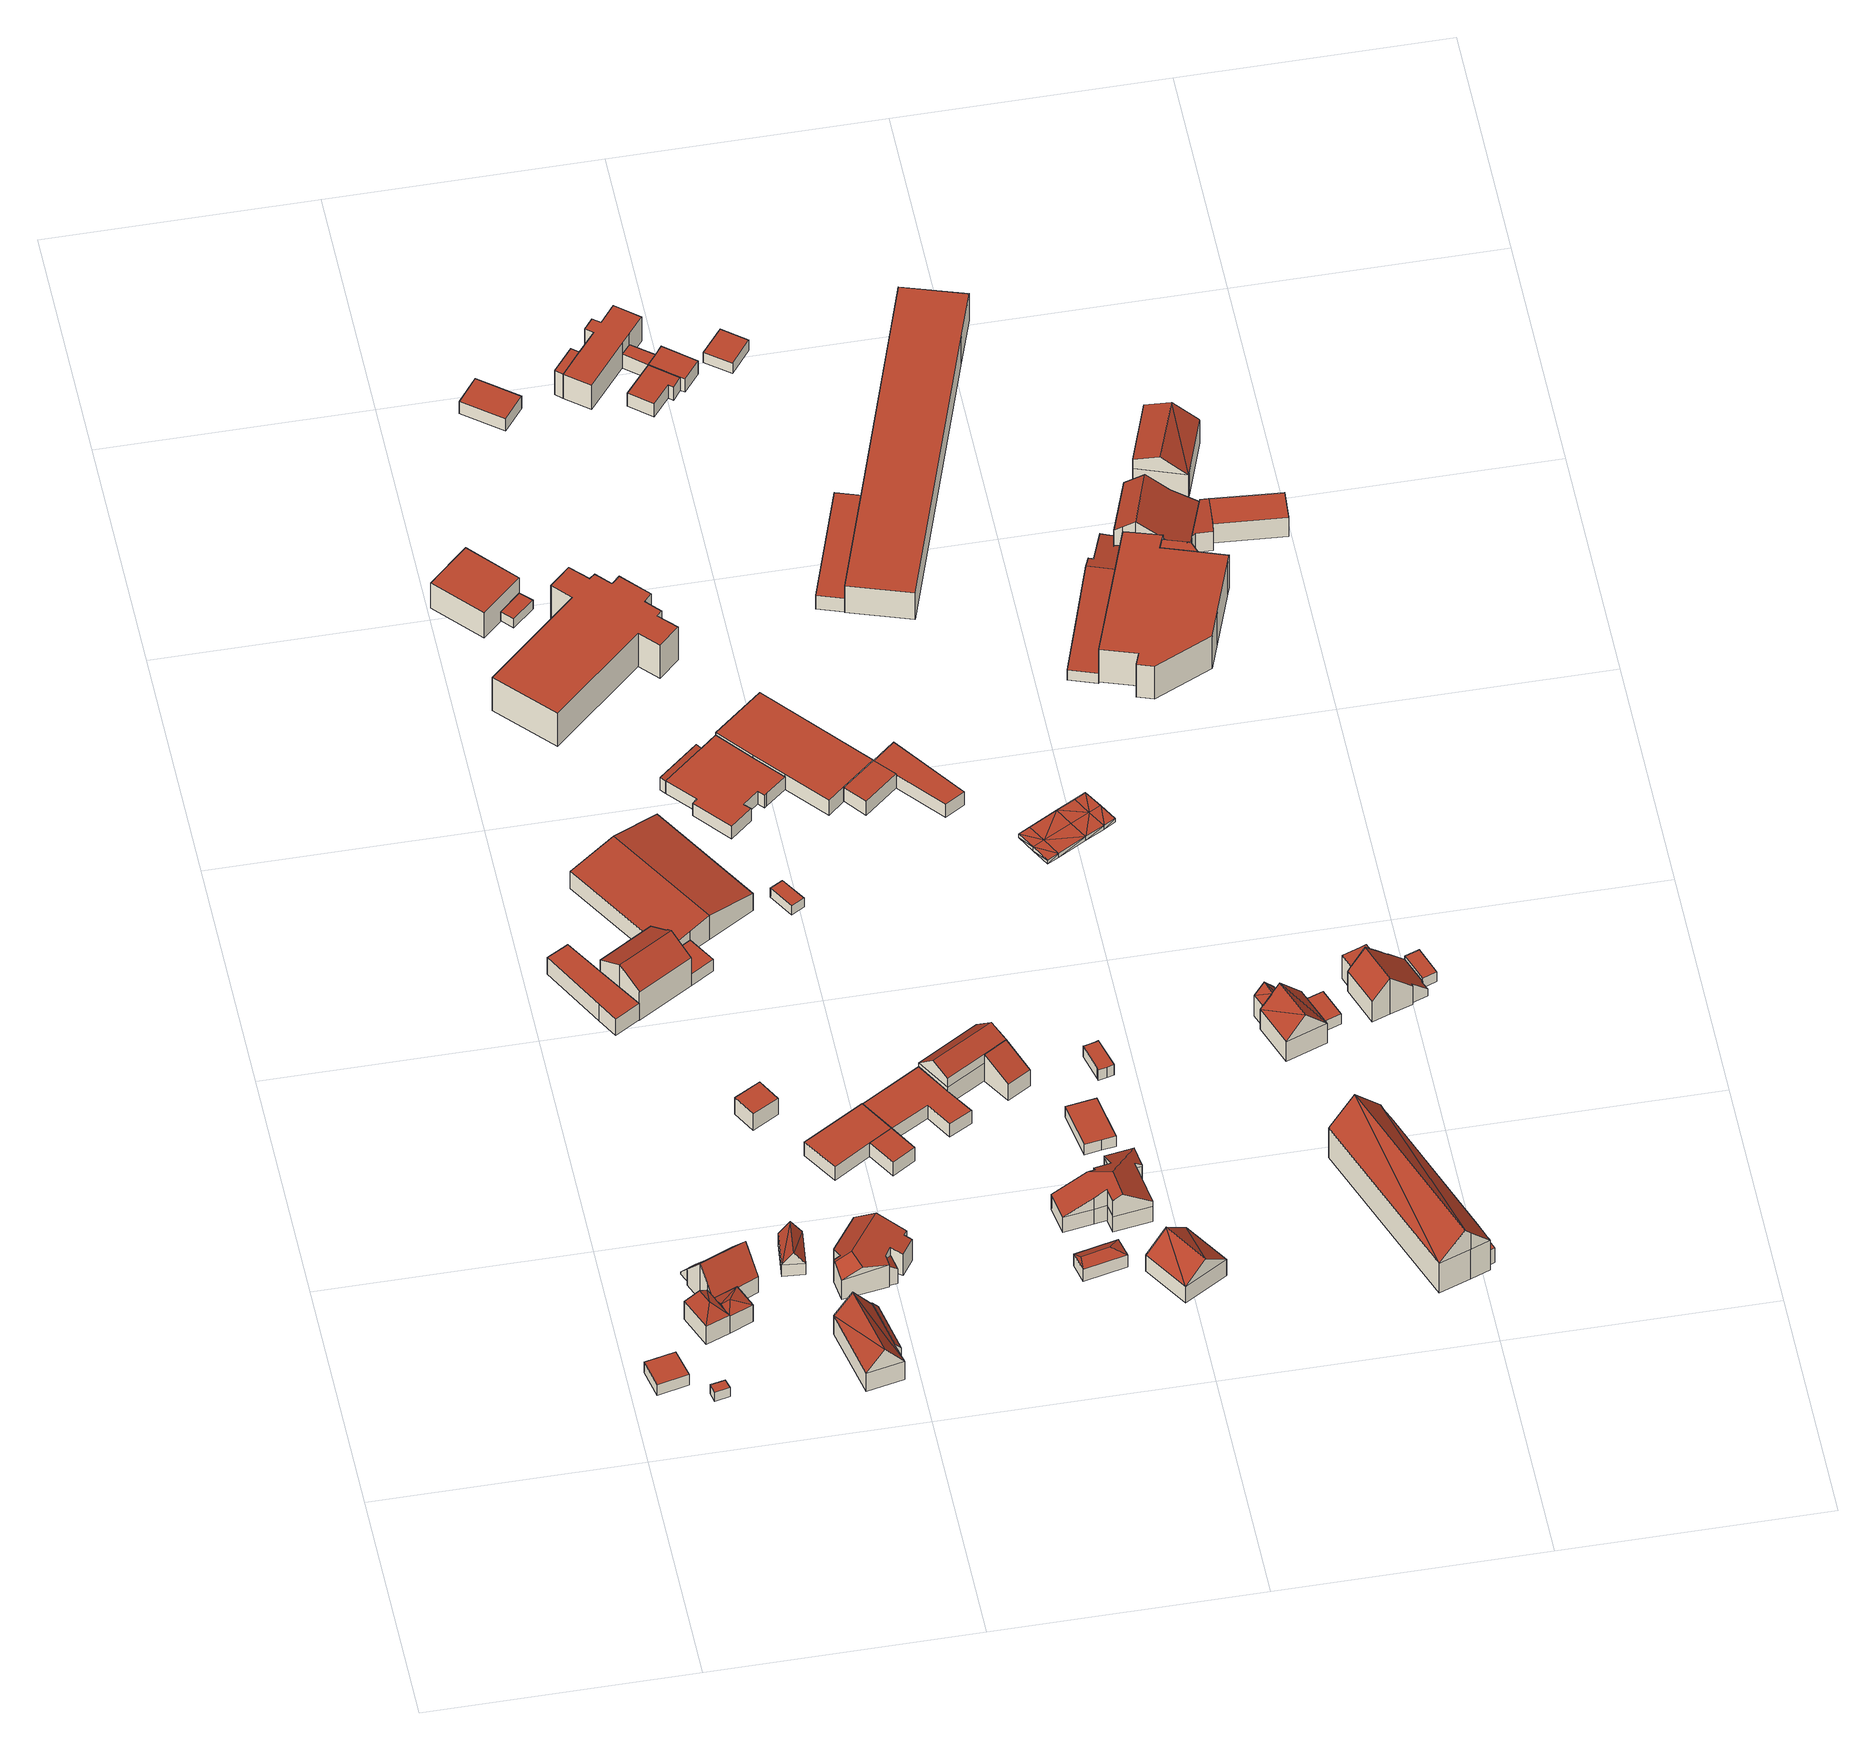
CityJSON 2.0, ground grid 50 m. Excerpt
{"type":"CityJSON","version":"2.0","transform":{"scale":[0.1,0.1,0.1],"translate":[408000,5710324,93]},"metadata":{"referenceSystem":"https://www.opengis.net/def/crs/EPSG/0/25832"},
"CityObjects":{
"building1":{"type":"Building","attributes":{"Gemeindeschluessel":"05978036","Geometrietyp2DReferenz":"3000","function":"31001_2460","roofType":"1000","measuredHeight":2.65},"geometry":[{"type":"MultiSurface","lod":"2","boundaries":[[[0,1,2,3]],[[1,4,5,2]],[[4,6,7,5]],[[6,0,3,7]],[[6,4,1,0]],[[3,2,5,7]]],"semantics":{"surfaces":[{"type":"WallSurface"},{"type":"RoofSurface"},{"type":"GroundSurface"}],"values":[0,0,0,0,1,2]}}]},
"building2":{"type":"Building","attributes":{"Gemeindeschluessel":"05978036","Geometrietyp2DReferenz":"3000","function":"31001_9998","roofType":"1000","measuredHeight":2.23},"geometry":[{"type":"MultiSurface","lod":"2","boundaries":[[[8,9,10,11]],[[9,12,13,10]],[[12,14,15,13]],[[14,8,11,15]],[[14,12,9,8]],[[11,10,13,15]]],"semantics":{"surfaces":[{"type":"WallSurface"},{"type":"RoofSurface"},{"type":"GroundSurface"}],"values":[0,0,0,0,1,2]}}]},
"building3":{"type":"Building","attributes":{"Gemeindeschluessel":"05978036","Geometrietyp2DReferenz":"3000","function":"31001_1000"},"children":["building3-1","building3-2","building3-3"]},
"building3-1":{"type":"BuildingPart","attributes":{"roofType":"5000","measuredHeight":5.4},"parents":["building3"],"geometry":[{"type":"MultiSurface","lod":"2","boundaries":[[[16,17,18,19,20]],[[17,21,22,18]],[[21,23,24,22]],[[17,16,25]],[[23,21,26]],[[23,25,16,27,28,29]],[[25,23,26]],[[21,17,25,26]],[[24,30,19,18,22]],[[31,29,28,32]],[[20,27,16]],[[20,19,30,31,32]],[[20,32,28,27]],[[30,24,23,29,31]]],"semantics":{"surfaces":[{"type":"WallSurface"},{"type":"RoofSurface"},{"type":"GroundSurface"},{"type":"ClosureSurface"}],"values":[0,0,0,1,0,1,1,1,2,0,0,3,3,3]}}]},
"building3-2":{"type":"BuildingPart","attributes":{"roofType":"5000","measuredHeight":5.16},"parents":["building3"],"geometry":[{"type":"MultiSurface","lod":"2","boundaries":[[[33,34,35,36,37]],[[34,20,19,35]],[[34,33,38]],[[33,39,38]],[[39,33,32,28]],[[38,20,34]],[[20,38,39,27]],[[30,36,35,19]],[[37,31,32,33]],[[37,36,30,31]],[[30,19,20,32,31]],[[27,39,28]],[[20,27,28,32]]],"semantics":{"surfaces":[{"type":"WallSurface"},{"type":"RoofSurface"},{"type":"GroundSurface"},{"type":"ClosureSurface"}],"values":[0,0,1,1,1,1,1,2,0,3,3,0,3]}}]},
"building3-3":{"type":"BuildingPart","attributes":{"roofType":"3100","measuredHeight":9.21},"parents":["building3"],"geometry":[{"type":"MultiSurface","lod":"2","boundaries":[[[40,41,42,24,23]],[[41,43,44,42]],[[43,45,46,44]],[[45,47,48,46]],[[47,49,50,48]],[[49,51,52,50]],[[51,53,54,52]],[[53,55,56,54]],[[55,57,58,56]],[[57,37,36,58]],[[55,53,51,49,47,45,43,41]],[[41,40,29,31,37,57,55]],[[30,24,42,44,46,48,50,52,54,56,58,36]],[[23,29,40]],[[30,31,29,23,24]],[[30,36,37,31]]],"semantics":{"surfaces":[{"type":"WallSurface"},{"type":"RoofSurface"},{"type":"GroundSurface"},{"type":"ClosureSurface"}],"values":[0,0,0,0,0,0,0,0,0,0,1,1,2,0,3,3]}}]},
"building4":{"type":"Building","attributes":{"Gemeindeschluessel":"05978036","Geometrietyp2DReferenz":"3000","function":"31001_2460","roofType":"3100","measuredHeight":5.78},"geometry":[{"type":"MultiSurface","lod":"2","boundaries":[[[59,60,61,62]],[[60,63,64,61]],[[63,65,66,64]],[[65,59,62,66]],[[63,60,67]],[[59,65,68]],[[67,59,68]],[[59,67,60]],[[63,68,65]],[[68,63,67]],[[62,61,64,66]]],"semantics":{"surfaces":[{"type":"WallSurface"},{"type":"RoofSurface"},{"type":"GroundSurface"}],"values":[0,0,0,0,0,0,1,1,1,1,2]}}]},
"building5":{"type":"Building","attributes":{"Gemeindeschluessel":"05978036","Geometrietyp2DReferenz":"3000","function":"31001_2000","roofType":"1000","measuredHeight":4.14},"geometry":[{"type":"MultiSurface","lod":"2","boundaries":[[[69,70,71,72]],[[70,73,74,71]],[[73,75,76,74]],[[75,77,78,76]],[[77,79,80,78]],[[79,81,82,80]],[[81,69,72,82]],[[81,79,77,75,73,70,69]],[[72,71,74,76,78,80,82]]],"semantics":{"surfaces":[{"type":"WallSurface"},{"type":"RoofSurface"},{"type":"GroundSurface"}],"values":[0,0,0,0,0,0,0,1,2]}}]},
"building6":{"type":"Building","attributes":{"Gemeindeschluessel":"05978036","Geometrietyp2DReferenz":"3000","function":"31001_1000"},"children":["building6-1","building6-2"]},
"building6-1":{"type":"BuildingPart","attributes":{"roofType":"3100","measuredHeight":9.28},"parents":["building6"],"geometry":[{"type":"MultiSurface","lod":"2","boundaries":[[[83,84,85,86]],[[84,87,88,85]],[[89,83,86,90]],[[87,84,91]],[[83,89,92]],[[84,92,91]],[[92,84,83]],[[91,89,93,87]],[[89,91,92]],[[86,85,88,94,90]],[[90,94,93,89]],[[94,88,87,93]]],"semantics":{"surfaces":[{"type":"WallSurface"},{"type":"RoofSurface"},{"type":"GroundSurface"},{"type":"ClosureSurface"}],"values":[0,0,0,0,0,1,1,1,1,2,0,3]}}]},
"building6-2":{"type":"BuildingPart","attributes":{"roofType":"2100","measuredHeight":5.04},"parents":["building6"],"geometry":[{"type":"MultiSurface","lod":"2","boundaries":[[[95,96,93,94,97]],[[98,99,100,88,87]],[[99,95,97,100]],[[99,98,96,95]],[[97,94,88,100]],[[87,93,96,98]],[[88,94,93,87]]],"semantics":{"surfaces":[{"type":"WallSurface"},{"type":"RoofSurface"},{"type":"GroundSurface"},{"type":"ClosureSurface"}],"values":[0,0,0,1,2,0,3]}}]},
"building7":{"type":"Building","attributes":{"Gemeindeschluessel":"05978036","Geometrietyp2DReferenz":"3000","function":"31001_2000","roofType":"3100","measuredHeight":10.13},"geometry":[{"type":"MultiSurface","lod":"2","boundaries":[[[101,102,103,104]],[[102,105,106,103]],[[105,107,108,106]],[[107,109,110,108]],[[109,111,112,110]],[[111,113,114,112]],[[113,115,116,114]],[[115,117,118,116]],[[117,101,104,118]],[[113,111,109,107,105,102]],[[102,101,117,115,113]],[[104,103,106,108,110,112,114,116,118]]],"semantics":{"surfaces":[{"type":"WallSurface"},{"type":"RoofSurface"},{"type":"GroundSurface"}],"values":[0,0,0,0,0,0,0,0,0,1,1,2]}}]},
"building8":{"type":"Building","attributes":{"Gemeindeschluessel":"05978036","Geometrietyp2DReferenz":"3000","function":"31001_2500","roofType":"1000","measuredHeight":4.22},"geometry":[{"type":"MultiSurface","lod":"2","boundaries":[[[119,120,121,122]],[[120,123,124,121]],[[123,125,126,124]],[[125,119,122,126]],[[125,123,120,119]],[[122,121,124,126]]],"semantics":{"surfaces":[{"type":"WallSurface"},{"type":"RoofSurface"},{"type":"GroundSurface"}],"values":[0,0,0,0,1,2]}}]},
"building9":{"type":"Building","attributes":{"Gemeindeschluessel":"05978036","Geometrietyp2DReferenz":"3000","function":"31001_1000","roofType":"5000","measuredHeight":7.65},"geometry":[{"type":"MultiSurface","lod":"2","boundaries":[[[127,128,129,130]],[[128,131,132,129]],[[131,133,134,132]],[[133,135,136,134]],[[135,137,138,136]],[[137,139,140,138]],[[139,141,142,140]],[[141,143,144,142]],[[143,145,146,144]],[[145,147,148,146]],[[147,149,150,148]],[[149,127,130,150]],[[143,151,152,153]],[[151,141,139,137,135,133,131,128,154,152]],[[152,154,127,149,147,145,153]],[[128,127,154]],[[143,141,151]],[[145,143,153]],[[130,129,132,134,136,138,140,142,144,146,148,150]]],"semantics":{"surfaces":[{"type":"WallSurface"},{"type":"RoofSurface"},{"type":"GroundSurface"}],"values":[0,0,0,0,0,0,0,0,0,0,0,0,1,1,1,0,0,0,2]}}]},
"building10":{"type":"Building","attributes":{"Gemeindeschluessel":"05978036","Geometrietyp2DReferenz":"3000","function":"51009_1610","roofType":"2100","measuredHeight":4.93},"geometry":[{"type":"MultiSurface","lod":"2","boundaries":[[[155,156,157,158]],[[156,159,160,157]],[[159,161,162,160]],[[161,155,158,162]],[[161,159,156,155]],[[158,157,160,162]]],"semantics":{"surfaces":[{"type":"WallSurface"},{"type":"RoofSurface"},{"type":"GroundSurface"}],"values":[0,0,0,0,1,2]}}]},
"building11":{"type":"Building","attributes":{"Gemeindeschluessel":"05978036","Geometrietyp2DReferenz":"3000","function":"31001_2000","roofType":"1000","measuredHeight":3},"geometry":[{"type":"MultiSurface","lod":"2","boundaries":[[[163,164,165,112]],[[164,166,167,165]],[[166,168,116,167]],[[168,163,112,116]],[[168,166,164,163]],[[112,165,167,116]]],"semantics":{"surfaces":[{"type":"WallSurface"},{"type":"RoofSurface"},{"type":"GroundSurface"}],"values":[0,0,0,0,1,2]}}]},
"building12":{"type":"Building","attributes":{"Gemeindeschluessel":"05978036","Geometrietyp2DReferenz":"3000","function":"31001_2000","roofType":"3100","measuredHeight":6.19},"geometry":[{"type":"MultiSurface","lod":"2","boundaries":[[[169,170,171,172]],[[170,173,174,171]],[[173,175,176,174]],[[175,177,178,176]],[[177,179,180,178]],[[179,181,182,180]],[[181,183,184,182]],[[183,185,186,184]],[[185,169,172,186]],[[181,179,177,175]],[[175,173,170,169,185,183,181]],[[172,171,174,176,178,180,182,184,186]]],"semantics":{"surfaces":[{"type":"WallSurface"},{"type":"RoofSurface"},{"type":"GroundSurface"}],"values":[0,0,0,0,0,0,0,0,0,1,1,2]}}]},
"building13":{"type":"Building","attributes":{"Gemeindeschluessel":"05978036","Geometrietyp2DReferenz":"3000","function":"31001_1000"},"children":["building13-1","building13-2"]},
"building13-1":{"type":"BuildingPart","attributes":{"roofType":"1000","measuredHeight":3.51},"parents":["building13"],"geometry":[{"type":"MultiSurface","lod":"2","boundaries":[[[187,188,189,190]],[[188,191,192,189]],[[193,187,190,194]],[[193,191,188,187]],[[190,189,192,194]],[[194,192,191,193]]],"semantics":{"surfaces":[{"type":"WallSurface"},{"type":"RoofSurface"},{"type":"GroundSurface"},{"type":"ClosureSurface"}],"values":[0,0,0,1,2,3]}}]},
"building13-2":{"type":"BuildingPart","attributes":{"roofType":"1000","measuredHeight":3.52},"parents":["building13"],"geometry":[{"type":"MultiSurface","lod":"2","boundaries":[[[191,195,196,192]],[[195,197,198,196]],[[197,199,200,198]],[[199,193,194,200]],[[199,197,195,191,193]],[[194,192,196,198,200]],[[191,192,194,193]]],"semantics":{"surfaces":[{"type":"WallSurface"},{"type":"RoofSurface"},{"type":"GroundSurface"},{"type":"ClosureSurface"}],"values":[0,0,0,0,1,2,3]}}]},
"building14":{"type":"Building","attributes":{"Gemeindeschluessel":"05978036","Geometrietyp2DReferenz":"3000","function":"31001_1000","roofType":"1000","measuredHeight":6.44},"geometry":[{"type":"MultiSurface","lod":"2","boundaries":[[[201,202,203,204]],[[202,205,206,203]],[[205,207,208,206]],[[207,201,204,208]],[[207,205,202,201]],[[204,203,206,208]]],"semantics":{"surfaces":[{"type":"WallSurface"},{"type":"RoofSurface"},{"type":"GroundSurface"}],"values":[0,0,0,0,1,2]}}]},
"building15":{"type":"Building","attributes":{"Gemeindeschluessel":"05978036","Geometrietyp2DReferenz":"3000","function":"31001_2460","roofType":"1000","measuredHeight":2.29},"geometry":[{"type":"MultiSurface","lod":"2","boundaries":[[[209,210,211,212]],[[210,213,214,211]],[[213,215,216,214]],[[215,209,212,216]],[[215,213,210,209]],[[212,211,214,216]]],"semantics":{"surfaces":[{"type":"WallSurface"},{"type":"RoofSurface"},{"type":"GroundSurface"}],"values":[0,0,0,0,1,2]}}]},
"building16":{"type":"Building","attributes":{"Gemeindeschluessel":"05978036","Geometrietyp2DReferenz":"3000","function":"31001_2000","roofType":"1000","measuredHeight":8.48},"geometry":[{"type":"MultiSurface","lod":"2","boundaries":[[[217,218,219,220]],[[218,221,222,219]],[[221,223,224,222]],[[223,225,226,224]],[[225,227,228,226]],[[227,229,230,228]],[[229,231,232,230]],[[231,233,234,232]],[[233,235,236,234]],[[235,237,238,236]],[[237,239,240,238]],[[239,241,242,240]],[[241,243,244,242]],[[243,245,246,244]],[[245,247,248,246]],[[247,249,250,248]],[[249,251,252,250]],[[251,253,254,252]],[[253,217,220,254]],[[253,251,249,247,245,243,241,239,237,235,233,231,229,227,225,223,221,218,217]],[[220,219,222,224,226,228,230,232,234,236,238,240,242,244,246,248,250,252,254]]],"semantics":{"surfaces":[{"type":"WallSurface"},{"type":"RoofSurface"},{"type":"GroundSurface"}],"values":[0,0,0,0,0,0,0,0,0,0,0,0,0,0,0,0,0,0,0,1,2]}}]},
"building17":{"type":"Building","attributes":{"Gemeindeschluessel":"05978036","Geometrietyp2DReferenz":"3000","function":"31001_1000","roofType":"1000","measuredHeight":3.34},"geometry":[{"type":"MultiSurface","lod":"2","boundaries":[[[255,256,257,258]],[[256,259,260,257]],[[259,261,262,260]],[[261,263,264,262]],[[263,265,266,264]],[[265,267,268,266]],[[267,255,258,268]],[[267,265,263,261,259,256,255]],[[258,257,260,262,264,266,268]]],"semantics":{"surfaces":[{"type":"WallSurface"},{"type":"RoofSurface"},{"type":"GroundSurface"}],"values":[0,0,0,0,0,0,0,1,2]}}]},
"building18":{"type":"Building","attributes":{"Gemeindeschluessel":"05978036","Geometrietyp2DReferenz":"3000","function":"31001_2460","roofType":"1000","measuredHeight":2.31},"geometry":[{"type":"MultiSurface","lod":"2","boundaries":[[[269,270,271,272]],[[270,273,274,271]],[[273,275,276,274]],[[275,269,272,276]],[[275,273,270,269]],[[272,271,274,276]]],"semantics":{"surfaces":[{"type":"WallSurface"},{"type":"RoofSurface"},{"type":"GroundSurface"}],"values":[0,0,0,0,1,2]}}]},
"building19":{"type":"Building","attributes":{"Gemeindeschluessel":"05978036","Geometrietyp2DReferenz":"3000","function":"31001_1100"},"children":["building19-1","building19-2"]},
"building19-1":{"type":"BuildingPart","attributes":{"roofType":"1000","measuredHeight":3.2},"parents":["building19"],"geometry":[{"type":"MultiSurface","lod":"2","boundaries":[[[277,278,279,280]],[[278,281,282,279]],[[281,283,284,282]],[[283,285,286,284]],[[285,287,288,286]],[[287,289,290,288]],[[289,291,292,290]],[[291,293,294,292]],[[293,295,296,294]],[[295,297,298,299,296]],[[300,301,302,303,304]],[[301,277,280,302]],[[301,300,297,295,293,291,289,287,285,283,281,278,277]],[[280,279,282,284,286,288,290,292,294,296,299,303,302]],[[304,298,297,300]],[[304,303,299,298]]],"semantics":{"surfaces":[{"type":"WallSurface"},{"type":"RoofSurface"},{"type":"GroundSurface"},{"type":"ClosureSurface"}],"values":[0,0,0,0,0,0,0,0,0,0,0,0,1,2,0,3]}}]},
"building19-2":{"type":"BuildingPart","attributes":{"roofType":"2100","measuredHeight":3.23},"parents":["building19"],"geometry":[{"type":"MultiSurface","lod":"2","boundaries":[[[298,305,306,299]],[[305,307,308,306]],[[307,304,303,308]],[[304,307,305,298]],[[299,306,308,303]],[[299,303,304,298]]],"semantics":{"surfaces":[{"type":"WallSurface"},{"type":"RoofSurface"},{"type":"GroundSurface"},{"type":"ClosureSurface"}],"values":[0,0,0,1,2,3]}}]},
"building20":{"type":"Building","attributes":{"Gemeindeschluessel":"05978036","Geometrietyp2DReferenz":"3000","function":"31001_2460","roofType":"3200","measuredHeight":4.1},"geometry":[{"type":"MultiSurface","lod":"2","boundaries":[[[309,310,311,312]],[[310,313,314,311]],[[313,315,316,314]],[[315,309,312,316]],[[313,310,317]],[[309,315,318]],[[310,309,318,317]],[[315,313,317,318]],[[312,311,314,316]]],"semantics":{"surfaces":[{"type":"WallSurface"},{"type":"RoofSurface"},{"type":"GroundSurface"}],"values":[0,0,0,0,1,1,1,1,2]}}]},
"building21":{"type":"Building","attributes":{"Gemeindeschluessel":"05978036","Geometrietyp2DReferenz":"3000","function":"31001_1000"},"children":["building21-1","building21-2"]},
"building21-1":{"type":"BuildingPart","attributes":{"roofType":"3100","measuredHeight":8.15},"parents":["building21"],"geometry":[{"type":"MultiSurface","lod":"2","boundaries":[[[319,320,321,322]],[[323,324,325,326]],[[324,327,328,325]],[[327,319,322,328]],[[327,329,330,319]],[[331,332,330,329,333]],[[324,333,329,327]],[[323,331,333,324]],[[319,330,332,320]],[[322,321,326,325,328]],[[326,321,320,323]],[[320,332,331,323]]],"semantics":{"surfaces":[{"type":"WallSurface"},{"type":"RoofSurface"},{"type":"GroundSurface"},{"type":"ClosureSurface"}],"values":[0,0,0,0,1,1,0,0,0,2,3,3]}}]},
"building21-2":{"type":"BuildingPart","attributes":{"roofType":"2100","measuredHeight":6.76},"parents":["building21"],"geometry":[{"type":"MultiSurface","lod":"2","boundaries":[[[332,334,335,321,320]],[[334,336,337,335]],[[336,331,323,326,337]],[[331,336,334,332]],[[321,335,337,326]],[[320,321,326,323]],[[320,323,331,332]]],"semantics":{"surfaces":[{"type":"WallSurface"},{"type":"RoofSurface"},{"type":"GroundSurface"},{"type":"ClosureSurface"}],"values":[0,0,0,1,2,3,3]}}]},
"building22":{"type":"Building","attributes":{"Geometrietyp2DReferenz":"3000","Gemeindeschluessel":"05978036","function":"31001_2460","roofType":"1000","measuredHeight":3.11},"geometry":[{"type":"MultiSurface","lod":"2","boundaries":[[[338,339,340,341]],[[339,342,343,340]],[[342,344,345,343]],[[344,338,341,345]],[[344,342,339,338]],[[341,340,343,345]]],"semantics":{"surfaces":[{"type":"WallSurface"},{"type":"RoofSurface"},{"type":"GroundSurface"}],"values":[0,0,0,0,1,2]}}]},
"building23":{"type":"Building","attributes":{"Gemeindeschluessel":"05978036","Geometrietyp2DReferenz":"3000","function":"31001_1000","roofType":"5000","measuredHeight":8.88},"geometry":[{"type":"MultiSurface","lod":"2","boundaries":[[[346,347,348,349]],[[347,350,351,348]],[[350,352,353,351]],[[352,354,355,353]],[[354,356,357,355]],[[356,358,359,357]],[[358,360,361,359]],[[360,362,363,361]],[[362,364,365,363]],[[364,366,367,365]],[[366,368,369,367]],[[368,370,371,369]],[[370,372,373,371]],[[372,346,349,373]],[[374,375,376,377,378,379,380]],[[381,382,379,378,346,383,384,385]],[[386,387,388,380,379,382,389,390]],[[360,386,390,362]],[[362,390,389,364]],[[364,389,382,381,366]],[[354,374,380,388,356]],[[356,388,387,358]],[[358,387,386,360]],[[366,381,385,368]],[[368,385,384,370]],[[370,384,383,372]],[[372,383,346]],[[347,377,376,350]],[[346,378,377,347]],[[350,376,375,352]],[[352,375,374,354]],[[349,348,351,353,355,357,359,361,363,365,367,369,371,373]]],"semantics":{"surfaces":[{"type":"WallSurface"},{"type":"RoofSurface"},{"type":"GroundSurface"}],"values":[0,0,0,0,0,0,0,0,0,0,0,0,0,0,1,1,1,0,0,0,0,0,0,0,0,0,0,0,0,0,0,2]}}]},
"building24":{"type":"Building","attributes":{"Gemeindeschluessel":"05978036","Geometrietyp2DReferenz":"3000","function":"31001_2000","roofType":"1000","measuredHeight":3.8},"geometry":[{"type":"MultiSurface","lod":"2","boundaries":[[[391,392,393,302]],[[392,394,395,393]],[[394,396,397,395]],[[396,398,399,397]],[[398,400,279,399]],[[400,401,280,279]],[[401,391,302,280]],[[401,400,398,396,394,392,391]],[[302,393,395,397,399,279,280]]],"semantics":{"surfaces":[{"type":"WallSurface"},{"type":"RoofSurface"},{"type":"GroundSurface"}],"values":[0,0,0,0,0,0,0,1,2]}}]},
"building25":{"type":"Building","attributes":{"Gemeindeschluessel":"05978036","Geometrietyp2DReferenz":"3000","function":"31001_1000","roofType":"3100","measuredHeight":7.78},"geometry":[{"type":"MultiSurface","lod":"2","boundaries":[[[402,403,404,405]],[[403,406,407,404]],[[406,408,409,407]],[[408,402,405,409]],[[406,403,410]],[[402,408,411]],[[410,402,411]],[[402,410,403]],[[406,411,408]],[[411,406,410]],[[405,404,407,409]]],"semantics":{"surfaces":[{"type":"WallSurface"},{"type":"RoofSurface"},{"type":"GroundSurface"}],"values":[0,0,0,0,0,0,1,1,1,1,2]}}]},
"building26":{"type":"Building","attributes":{"Gemeindeschluessel":"05978036","Geometrietyp2DReferenz":"3000","function":"31001_2460","roofType":"1000","measuredHeight":2.55},"geometry":[{"type":"MultiSurface","lod":"2","boundaries":[[[412,413,414,415]],[[413,416,417,414]],[[416,418,419,417]],[[418,420,421,419]],[[420,412,415,421]],[[420,418,416,413,412]],[[415,414,417,419,421]]],"semantics":{"surfaces":[{"type":"WallSurface"},{"type":"RoofSurface"},{"type":"GroundSurface"}],"values":[0,0,0,0,0,1,2]}}]},
"building27":{"type":"Building","attributes":{"Gemeindeschluessel":"05978036","Geometrietyp2DReferenz":"3000","function":"31001_2460","roofType":"1000","measuredHeight":2.7},"geometry":[{"type":"MultiSurface","lod":"2","boundaries":[[[422,423,424,425]],[[423,426,427,424]],[[426,428,429,427]],[[428,430,431,429]],[[430,432,433,431]],[[432,434,435,433]],[[434,436,437,435]],[[436,422,425,437]],[[436,434,432,430,428,426,423,422]],[[425,424,427,429,431,433,435,437]]],"semantics":{"surfaces":[{"type":"WallSurface"},{"type":"RoofSurface"},{"type":"GroundSurface"}],"values":[0,0,0,0,0,0,0,0,1,2]}}]},
"building28":{"type":"Building","attributes":{"Gemeindeschluessel":"05978036","Geometrietyp2DReferenz":"3000","function":"31001_2000"},"children":["building28-1","building28-2"]},
"building28-1":{"type":"BuildingPart","attributes":{"roofType":"1000","measuredHeight":3.33},"parents":["building28"],"geometry":[{"type":"MultiSurface","lod":"2","boundaries":[[[438,439,440,441]],[[439,442,443,440]],[[444,445,446,447]],[[445,438,441,446]],[[445,444,442,439,438]],[[441,440,443,447,446]],[[447,443,442,444]]],"semantics":{"surfaces":[{"type":"WallSurface"},{"type":"RoofSurface"},{"type":"GroundSurface"},{"type":"ClosureSurface"}],"values":[0,0,0,0,1,2,3]}}]},
"building28-2":{"type":"BuildingPart","attributes":{"roofType":"1000","measuredHeight":3.59},"parents":["building28"],"geometry":[{"type":"MultiSurface","lod":"2","boundaries":[[[448,449,444,447,450]],[[451,452,453,443,442]],[[452,448,450,453]],[[452,451,449,448]],[[450,447,443,453]],[[442,444,449,451]],[[442,443,447,444]]],"semantics":{"surfaces":[{"type":"WallSurface"},{"type":"RoofSurface"},{"type":"GroundSurface"},{"type":"ClosureSurface"}],"values":[0,0,0,1,2,0,3]}}]},
"building29":{"type":"Building","attributes":{"Gemeindeschluessel":"05978036","Geometrietyp2DReferenz":"3000","function":"31001_1000"},"children":["building29-1","building29-2","building29-3"]},
"building29-1":{"type":"BuildingPart","attributes":{"roofType":"1000","measuredHeight":6.24},"parents":["building29"],"geometry":[{"type":"MultiSurface","lod":"2","boundaries":[[[454,455,456,457]],[[455,458,456]],[[459,460,461]],[[459,462,463,460]],[[462,464,465,463]],[[466,467,468,469]],[[467,470,471,468]],[[470,472,473,471]],[[472,474,475,473]],[[474,476,477,475]],[[476,454,457,477]],[[476,474,472,470,467,466,464,462,459,455,454]],[[457,456,460,463,465,469,468,471,473,475,477]],[[461,458,455,459]],[[461,460,456,458]],[[469,465,464,466]]],"semantics":{"surfaces":[{"type":"WallSurface"},{"type":"RoofSurface"},{"type":"GroundSurface"},{"type":"ClosureSurface"}],"values":[0,0,0,0,0,0,0,0,0,0,0,1,2,0,3,3]}}]},
"building29-2":{"type":"BuildingPart","attributes":{"roofType":"1000","measuredHeight":6.25},"parents":["building29"],"geometry":[{"type":"MultiSurface","lod":"2","boundaries":[[[478,479,465,464]],[[478,480,481,479]],[[480,466,469,481]],[[466,480,478,464]],[[465,479,481,469]],[[464,465,469,466]]],"semantics":{"surfaces":[{"type":"WallSurface"},{"type":"RoofSurface"},{"type":"GroundSurface"},{"type":"ClosureSurface"}],"values":[0,0,0,1,2,3]}}]},
"building29-3":{"type":"BuildingPart","attributes":{"roofType":"1000","measuredHeight":3.51},"parents":["building29"],"geometry":[{"type":"MultiSurface","lod":"2","boundaries":[[[458,482,483,456]],[[482,484,485,483]],[[484,461,460,485]],[[484,482,458,461]],[[456,483,485,460]],[[456,460,461,458]]],"semantics":{"surfaces":[{"type":"WallSurface"},{"type":"RoofSurface"},{"type":"GroundSurface"},{"type":"ClosureSurface"}],"values":[0,0,0,1,2,3]}}]},
"building30":{"type":"Building","attributes":{"Gemeindeschluessel":"05978036","Geometrietyp2DReferenz":"3000","function":"31001_1000"},"children":["building30-1","building30-2"]},
"building30-1":{"type":"BuildingPart","attributes":{"roofType":"1000","measuredHeight":3.36},"parents":["building30"],"geometry":[{"type":"MultiSurface","lod":"2","boundaries":[[[486,487,488,489,484]],[[487,490,491,488]],[[490,492,493,491]],[[492,494,495,493]],[[494,492,490,487,486]],[[489,488,491,493,495,496]],[[496,495,494,486,484,497]],[[484,489,496,497]]],"semantics":{"surfaces":[{"type":"WallSurface"},{"type":"RoofSurface"},{"type":"GroundSurface"},{"type":"ClosureSurface"}],"values":[0,0,0,0,1,2,0,3]}}]},
"building30-2":{"type":"BuildingPart","attributes":{"roofType":"1000","measuredHeight":3.32},"parents":["building30"],"geometry":[{"type":"MultiSurface","lod":"2","boundaries":[[[498,484,489,499]],[[497,500,501,496]],[[500,502,503,501]],[[502,504,505,503]],[[504,498,499,505]],[[504,502,500,497,484,498]],[[499,489,496,501,503,505]],[[496,489,484,497]]],"semantics":{"surfaces":[{"type":"WallSurface"},{"type":"RoofSurface"},{"type":"GroundSurface"},{"type":"ClosureSurface"}],"values":[0,0,0,0,0,1,2,3]}}]},
"building31":{"type":"Building","attributes":{"Gemeindeschluessel":"05978036","Geometrietyp2DReferenz":"3000","function":"31001_2000","roofType":"1000","measuredHeight":3.46},"geometry":[{"type":"MultiSurface","lod":"2","boundaries":[[[506,507,508,509]],[[507,510,511,508]],[[510,512,513,511]],[[512,506,509,513]],[[512,510,507,506]],[[509,508,511,513]]],"semantics":{"surfaces":[{"type":"WallSurface"},{"type":"RoofSurface"},{"type":"GroundSurface"}],"values":[0,0,0,0,1,2]}}]},
"building32":{"type":"Building","attributes":{"Geometrietyp2DReferenz":"2000","Gemeindeschluessel":"05978036","function":"53001_1800","roofType":"9999","measuredHeight":1},"geometry":[{"type":"MultiSurface","lod":"2","boundaries":[[[514,515,516]],[[514,516,517]],[[515,518,519]],[[515,519,516]],[[518,520,521]],[[518,521,519]],[[520,522,523]],[[520,523,521]],[[522,524,525]],[[522,525,523]],[[524,526,527]],[[524,527,525]],[[526,528,529]],[[526,529,527]],[[528,530,531]],[[528,531,529]],[[530,532,533]],[[530,533,531]],[[532,534,535]],[[532,535,533]],[[534,536,537]],[[534,537,535]],[[536,514,517]],[[536,517,537]],[[517,519,538]],[[516,519,517]],[[538,521,539]],[[519,521,538]],[[521,523,540]],[[539,521,540]],[[523,525,527]],[[540,523,527]],[[537,538,535]],[[517,538,537]],[[538,539,533]],[[535,538,533]],[[533,540,531]],[[539,540,533]],[[540,527,529]],[[531,540,529]],[[541,518,514]],[[514,518,515]],[[542,520,541]],[[541,520,518]],[[543,522,520]],[[543,520,542]],[[526,524,522]],[[526,522,543]],[[534,541,536]],[[536,541,514]],[[532,542,541]],[[532,541,534]],[[530,543,532]],[[532,543,542]],[[528,526,543]],[[528,543,530]]],"semantics":{"surfaces":[{"type":"WallSurface"},{"type":"GroundSurface"},{"type":"RoofSurface"}],"values":[0,0,0,0,0,0,0,0,0,0,0,0,0,0,0,0,0,0,0,0,0,0,0,0,1,1,1,1,1,1,1,1,1,1,1,1,1,1,1,1,2,2,2,2,2,2,2,2,2,2,2,2,2,2,2,2]}}]},
"building33":{"type":"Building","attributes":{"Gemeindeschluessel":"05978036","Geometrietyp2DReferenz":"3000","function":"31001_2460","roofType":"1000","measuredHeight":2.6},"geometry":[{"type":"MultiSurface","lod":"2","boundaries":[[[544,545,546,547]],[[545,548,549,546]],[[548,550,551,549]],[[550,544,547,551]],[[550,548,545,544]],[[547,546,549,551]]],"semantics":{"surfaces":[{"type":"WallSurface"},{"type":"RoofSurface"},{"type":"GroundSurface"}],"values":[0,0,0,0,1,2]}}]},
"building34":{"type":"Building","attributes":{"Gemeindeschluessel":"05978036","Geometrietyp2DReferenz":"3000","function":"31001_9998","roofType":"3100","measuredHeight":7.59},"geometry":[{"type":"MultiSurface","lod":"2","boundaries":[[[552,553,554,555]],[[553,556,557,554]],[[556,558,559,557]],[[558,552,555,559]],[[556,553,560]],[[552,558,561]],[[553,561,560]],[[561,553,552]],[[560,558,556]],[[558,560,561]],[[555,554,557,559]]],"semantics":{"surfaces":[{"type":"WallSurface"},{"type":"RoofSurface"},{"type":"GroundSurface"}],"values":[0,0,0,0,0,0,1,1,1,1,2]}}]},
"building35":{"type":"Building","attributes":{"Gemeindeschluessel":"05978036","Geometrietyp2DReferenz":"3000","function":"31001_1000"},"children":["building35-1","building35-2","building35-3"]},
"building35-1":{"type":"BuildingPart","attributes":{"roofType":"1000","measuredHeight":3.79},"parents":["building35"],"geometry":[{"type":"MultiSurface","lod":"2","boundaries":[[[562,563,564,565]],[[563,566,567,564]],[[566,568,569,567]],[[568,566,563,562]],[[565,564,567,569]],[[565,569,568,562]]],"semantics":{"surfaces":[{"type":"WallSurface"},{"type":"RoofSurface"},{"type":"GroundSurface"},{"type":"ClosureSurface"}],"values":[0,0,0,1,2,3]}}]},
"building35-2":{"type":"BuildingPart","attributes":{"roofType":"3100","measuredHeight":13.18},"parents":["building35"],"geometry":[{"type":"MultiSurface","lod":"2","boundaries":[[[570,571,572,573]],[[571,574,575,576,572]],[[577,578,562,565,579,580]],[[581,582,583,569,568]],[[582,584,585,583]],[[584,586,587,585]],[[586,588,589,587]],[[588,570,573,589]],[[588,590,591]],[[588,591,570]],[[590,592,584,582,581,578,577,574,571]],[[571,591,590]],[[586,592,590,588]],[[584,592,586]],[[570,591,571]],[[573,572,576,579,565,569,583,585,587,589]],[[580,575,574,577]],[[580,579,576,575]],[[568,562,578,581]],[[568,569,565,562]]],"semantics":{"surfaces":[{"type":"WallSurface"},{"type":"RoofSurface"},{"type":"GroundSurface"},{"type":"ClosureSurface"}],"values":[0,0,0,0,0,0,0,0,1,1,1,1,0,0,0,2,0,3,0,3]}}]},
"building35-3":{"type":"BuildingPart","attributes":{"roofType":"5000","measuredHeight":4.28},"parents":["building35"],"geometry":[{"type":"MultiSurface","lod":"2","boundaries":[[[575,593,594,576]],[[593,595,596,594]],[[595,580,579,596]],[[597,580,595]],[[598,597,595,593]],[[598,593,575]],[[597,598,575,580]],[[576,594,596,579]],[[576,579,580,575]]],"semantics":{"surfaces":[{"type":"WallSurface"},{"type":"RoofSurface"},{"type":"GroundSurface"},{"type":"ClosureSurface"}],"values":[0,0,0,1,1,1,1,2,3]}}]},
"building36":{"type":"Building","attributes":{"Gemeindeschluessel":"05978036","Geometrietyp2DReferenz":"3000","function":"31001_1000","roofType":"5000","measuredHeight":9.67},"geometry":[{"type":"MultiSurface","lod":"2","boundaries":[[[599,600,601,602]],[[600,603,604,601]],[[603,605,606,604]],[[605,599,602,606]],[[607,600,599]],[[600,607,608]],[[605,608,607]],[[608,605,603]],[[599,605,607]],[[603,600,608]],[[602,601,604,606]]],"semantics":{"surfaces":[{"type":"WallSurface"},{"type":"RoofSurface"},{"type":"GroundSurface"}],"values":[0,0,0,0,1,1,1,1,0,0,2]}}]},
"building37":{"type":"Building","attributes":{"Gemeindeschluessel":"05978036","Geometrietyp2DReferenz":"3000","function":"31001_2000","roofType":"1000","measuredHeight":6.93},"geometry":[{"type":"MultiSurface","lod":"2","boundaries":[[[609,610,611,612]],[[610,613,614,611]],[[613,615,616,614]],[[615,617,618,616]],[[617,619,620,618]],[[619,621,622,620]],[[621,609,612,622]],[[621,619,617,615,613,610,609]],[[612,611,614,616,618,620,622]]],"semantics":{"surfaces":[{"type":"WallSurface"},{"type":"RoofSurface"},{"type":"GroundSurface"}],"values":[0,0,0,0,0,0,0,1,2]}}]},
"building38":{"type":"Building","attributes":{"Gemeindeschluessel":"05978036","Geometrietyp2DReferenz":"3000","function":"31001_2460","roofType":"1000","measuredHeight":2.54},"geometry":[{"type":"MultiSurface","lod":"2","boundaries":[[[623,624,625,626]],[[624,627,628,625]],[[627,629,630,628]],[[629,623,626,630]],[[629,627,624,623]],[[626,625,628,630]]],"semantics":{"surfaces":[{"type":"WallSurface"},{"type":"RoofSurface"},{"type":"GroundSurface"}],"values":[0,0,0,0,1,2]}}]},
"building39":{"type":"Building","attributes":{"Gemeindeschluessel":"05978036","Geometrietyp2DReferenz":"3000","function":"31001_9998","roofType":"9999","measuredHeight":6},"geometry":[{"type":"MultiSurface","lod":"2","boundaries":[[[631,632,633,634,635,636]],[[636,635,637,638]],[[635,634,639,637]],[[634,633,640,639]],[[633,632,641,640]],[[632,631,642,641]],[[631,636,638,642]],[[638,637,639,640,641,642]]],"semantics":{"surfaces":[{"type":"RoofSurface"},{"type":"WallSurface"},{"type":"GroundSurface"}],"values":[0,1,1,1,1,1,1,2]}}]},
"building40":{"type":"Building","attributes":{"Gemeindeschluessel":"05978036","Geometrietyp2DReferenz":"3000","function":"31001_1000","roofType":"3100","measuredHeight":9.14},"geometry":[{"type":"MultiSurface","lod":"2","boundaries":[[[643,644,645,638]],[[644,646,642,645]],[[646,647,641,642]],[[647,648,649,641]],[[648,650,651,649]],[[650,652,653,651]],[[652,654,655,653]],[[654,656,657,655]],[[656,658,659,657]],[[658,660,661,659]],[[660,662,663,661]],[[662,664,665,663]],[[664,666,667,665]],[[666,668,669,667]],[[668,643,638,669]],[[664,662,660,658,656,654,652,650,648,647,646,644]],[[644,643,668,666,664]],[[638,645,642,641,649,651,653,655,657,659,661,663,665,667,669]]],"semantics":{"surfaces":[{"type":"WallSurface"},{"type":"RoofSurface"},{"type":"GroundSurface"}],"values":[0,0,0,0,0,0,0,0,0,0,0,0,0,0,0,1,1,2]}}]},
"building41":{"type":"Building","attributes":{"Gemeindeschluessel":"05978036","Geometrietyp2DReferenz":"3000","function":"31001_2000","roofType":"5000","measuredHeight":6.32},"geometry":[{"type":"MultiSurface","lod":"2","boundaries":[[[670,671,672,673]],[[671,674,675,672]],[[674,676,677,675]],[[676,678,679,677]],[[678,680,681,679]],[[680,682,683,681]],[[682,684,685,683]],[[684,686,687,685]],[[686,688,689,687]],[[688,670,673,689]],[[670,690,691,671]],[[684,682,680,678,676,674,691,690,688,686]],[[670,688,690]],[[674,671,691]],[[673,672,675,677,679,681,683,685,687,689]]],"semantics":{"surfaces":[{"type":"WallSurface"},{"type":"RoofSurface"},{"type":"GroundSurface"}],"values":[0,0,0,0,0,0,0,0,0,0,1,1,0,0,2]}}]},
"building42":{"type":"Building","attributes":{"Gemeindeschluessel":"05978036","Geometrietyp2DReferenz":"3000","function":"31001_2000","roofType":"1000","measuredHeight":8.41},"geometry":[{"type":"MultiSurface","lod":"2","boundaries":[[[692,693,694,695]],[[693,696,697,694]],[[696,698,699,697]],[[698,700,701,699]],[[700,702,703,701]],[[702,704,705,703]],[[704,706,707,705]],[[706,708,709,707]],[[708,710,711,709]],[[710,712,713,711]],[[712,714,715,713]],[[714,692,695,715]],[[714,712,710,708,706,704,702,700,698,696,693,692]],[[695,694,697,699,701,703,705,707,709,711,713,715]]],"semantics":{"surfaces":[{"type":"WallSurface"},{"type":"RoofSurface"},{"type":"GroundSurface"}],"values":[0,0,0,0,0,0,0,0,0,0,0,0,1,2]}}]},
"building43":{"type":"Building","attributes":{"Gemeindeschluessel":"05978036","Geometrietyp2DReferenz":"3000","function":"31001_2460","roofType":"1000","measuredHeight":2.41},"geometry":[{"type":"MultiSurface","lod":"2","boundaries":[[[716,717,718,653]],[[717,719,720,718]],[[719,721,655,720]],[[721,716,653,655]],[[721,719,717,716]],[[653,718,720,655]]],"semantics":{"surfaces":[{"type":"WallSurface"},{"type":"RoofSurface"},{"type":"GroundSurface"}],"values":[0,0,0,0,1,2]}}]},
"building44":{"type":"Building","attributes":{"Gemeindeschluessel":"05978036","Geometrietyp2DReferenz":"3000","function":"31001_1100"},"children":["building44-1","building44-2","building44-3","building44-4"]},
"building44-1":{"type":"BuildingPart","attributes":{"roofType":"2100","measuredHeight":4.99},"parents":["building44"],"geometry":[{"type":"MultiSurface","lod":"2","boundaries":[[[722,723,724,725,726,727]],[[728,729,730,731,732]],[[729,733,734,730]],[[733,735,736,737,734]],[[735,733,729,728,723,722]],[[726,725,731,730,734,737]],[[732,724,723,728]],[[732,731,725,724]],[[727,736,735,722]],[[727,726,737,736]]],"semantics":{"surfaces":[{"type":"WallSurface"},{"type":"RoofSurface"},{"type":"GroundSurface"},{"type":"ClosureSurface"}],"values":[0,0,0,0,1,2,0,3,0,3]}}]},
"building44-2":{"type":"BuildingPart","attributes":{"roofType":"3100","measuredHeight":9.1},"parents":["building44"],"geometry":[{"type":"MultiSurface","lod":"2","boundaries":[[[738,739,740,741]],[[739,742,743,740]],[[742,706,744,743]],[[706,745,746,744]],[[745,747,748,746]],[[749,738,741,750,751]],[[745,706,742,739,738]],[[738,749,752,747,745]],[[741,740,743,744,746,748,750]],[[749,751,752]],[[751,750,748,747,752]]],"semantics":{"surfaces":[{"type":"WallSurface"},{"type":"RoofSurface"},{"type":"GroundSurface"},{"type":"ClosureSurface"}],"values":[0,0,0,0,0,0,1,1,2,0,3]}}]},
"building44-3":{"type":"BuildingPart","attributes":{"roofType":"3100","measuredHeight":11.45},"parents":["building44"],"geometry":[{"type":"MultiSurface","lod":"2","boundaries":[[[736,751,750,737]],[[753,754,755,748,747]],[[754,756,757,755]],[[756,758,759,757]],[[758,760,761,759]],[[760,762,763,761]],[[762,764,765,763]],[[764,727,726,765]],[[762,760,758,756,754]],[[754,753,752,751,736,727,764,762]],[[737,750,748,755,757,759,761,763,765,726]],[[747,752,753]],[[748,750,751,752,747]],[[737,726,727,736]]],"semantics":{"surfaces":[{"type":"WallSurface"},{"type":"RoofSurface"},{"type":"GroundSurface"},{"type":"ClosureSurface"}],"values":[0,0,0,0,0,0,0,0,1,1,2,0,3,3]}}]},
"building44-4":{"type":"BuildingPart","attributes":{"roofType":"1000","measuredHeight":4.87},"parents":["building44"],"geometry":[{"type":"MultiSurface","lod":"2","boundaries":[[[724,766,767,725]],[[766,768,769,767]],[[768,732,731,769]],[[732,768,766,724]],[[725,767,769,731]],[[725,731,732,724]]],"semantics":{"surfaces":[{"type":"WallSurface"},{"type":"RoofSurface"},{"type":"GroundSurface"},{"type":"ClosureSurface"}],"values":[0,0,0,1,2,3]}}]},
"building45":{"type":"Building","attributes":{"Gemeindeschluessel":"05978036","Geometrietyp2DReferenz":"3000","function":"31001_1100","roofType":"3100","measuredHeight":9.54},"geometry":[{"type":"MultiSurface","lod":"2","boundaries":[[[770,771,772,773]],[[771,774,775,772]],[[774,776,777,775]],[[776,778,779,777]],[[778,780,781,779]],[[780,770,773,781]],[[782,783,784,785]],[[778,776,774,771,784]],[[784,783,778]],[[770,785,784,771]],[[780,782,785,770]],[[778,783,782,780]],[[773,772,775,777,779,781]]],"semantics":{"surfaces":[{"type":"WallSurface"},{"type":"RoofSurface"},{"type":"GroundSurface"}],"values":[0,0,0,0,0,0,1,1,1,0,0,0,2]}}]}
},
"vertices":[
[87,79,121],[28,66,121],[28,66,94],[87,79,94],[16,123,121],[16,123,94],[74,136,121],[74,136,94],
[151,38,119],[123,32,119],[123,32,96],[151,38,96],[119,51,119],[119,51,96],[146,57,119],[146,57,96],
[178,183,142],[133,165,142],[133,165,96],[178,183,96],[178,183,139],[107,230,142],[107,230,96],[151,249,142],[151,249,96],[149,213,150],[137,243,150],[174,192,142],[162,222,142],[157,235,142],[158,230,96],[158,230,136],[158,230,139],
[204,249,139],[223,202,139],[223,202,96],[204,249,96],[204,249,136],[185,214,148],[168,207,148],
[151,249,161],[143,269,188],[143,269,96],[127,307,136],[127,307,96],[132,309,136],[132,309,96],[121,335,101],[121,335,96],[151,347,102],[151,347,96],[162,322,136],[162,322,96],[214,344,136],[214,344,96],[230,306,188],[230,306,96],[245,267,136],[245,267,96],
[342,369,122],[334,295,122],[334,295,93],[342,369,93],[292,299,122],[292,299,93],[300,373,122],[300,373,93],[313,297,151],[321,371,151],
[36,1117,81],[77,1140,81],[77,1140,39],[36,1117,39],[120,1068,81],[120,1068,39],[172,982,81],[172,982,39],[172,981,81],[172,981,39],[125,953,81],[125,953,39],[104,992,81],[104,992,39],
[384,0,148],[354,143,148],[354,143,101],[384,0,101],[424,157,148],[424,157,101],[454,15,148],[454,15,101],[389,150,194],[419,8,194],[445,54,148],[445,54,101],
[456,57,137],[445,54,151],[456,57,101],[424,157,151],[435,160,137],[435,160,101],
[172,982,111],[146,1025,139],[146,1025,38],[172,982,38],[120,1068,110],[120,1068,38],[221,1129,110],[221,1129,38],[242,1094,134],[242,1094,38],[244,1095,134],[244,1095,38],[249,1087,139],[249,1087,38],[276,1043,110],[276,1043,38],[172,981,110],[172,981,38],
[360,686,118],[311,658,118],[311,658,76],[360,686,76],[287,702,118],[287,702,76],[336,730,118],[336,730,76],
[433,370,139],[514,309,153],[514,309,94],[433,370,94],[508,301,153],[508,301,94],[521,292,148],[521,292,94],[499,261,148],[499,261,94],[479,275,155],[479,275,94],[467,257,155],[467,257,94],[470,239,151],[470,239,94],[384,226,143],[384,226,94],[378,269,150],[378,269,94],[390,271,157],[390,271,94],[385,304,139],[385,304,94],[422,231,162],[409,264,171],[379,259,156],[467,344,171],
[485,241,135],[470,239,147],[470,239,98],[485,241,98],[467,257,147],[467,257,98],[479,275,135],[479,275,98],
[244,1095,68],[289,1122,68],[289,1122,38],[320,1070,68],[320,1070,38],[276,1043,68],
[242,1094,80],[221,1129,80],[221,1129,36],[242,1094,36],[113,1308,80],[113,1308,36],[200,1359,98],[200,1359,36],[286,1411,80],[286,1411,36],[414,1197,80],[414,1197,36],[328,1145,98],[328,1145,36],[289,1122,90],[289,1122,36],[244,1095,81],[244,1095,36],
[570,525,122],[527,498,122],[527,498,87],[570,525,87],[495,550,122],[495,550,87],[539,577,122],[539,577,87],
[426,507,122],[426,507,87],[385,574,122],[385,574,87],[500,643,122],[500,643,87],
[81,1928,80],[3,2014,80],[3,2014,16],[81,1928,16],[78,2084,80],[78,2084,16],[156,1997,80],[156,1997,16],
[116,1959,42],[156,1996,42],[156,1996,19],[116,1959,19],[176,1975,42],[176,1975,19],[135,1938,42],[135,1938,19],
[202,1946,106],[240,1982,106],[240,1982,21],[202,1946,21],[271,1949,106],[271,1949,21],[281,1958,106],[281,1958,21],[306,1931,106],[306,1931,21],[309,1933,106],[309,1933,21],[309,1932,106],[309,1932,21],[322,1945,106],[322,1945,21],[369,1894,106],[369,1894,21],[356,1881,106],[356,1881,21],[354,1879,106],[354,1879,21],[379,1851,106],[379,1851,21],[369,1842,106],[369,1842,21],[400,1809,106],[400,1809,21],[361,1773,106],[361,1773,21],[329,1808,106],[329,1808,21],[157,1650,106],[157,1650,21],[62,1754,106],[62,1754,21],[233,1912,106],[233,1912,21],
[611,618,121],[539,577,121],[539,577,88],[611,618,88],[500,643,121],[500,643,88],[612,710,121],[612,710,88],[651,644,121],[651,644,88],[683,592,121],[683,592,88],[640,568,121],[640,568,88],
[449,1220,62],[473,1234,62],[473,1234,39],[449,1220,39],[502,1186,62],[502,1186,39],[477,1172,62],[477,1172,39],
[477,1522,64],[523,1468,64],[523,1468,32],[477,1522,32],[484,1436,64],[484,1436,32],[480,1432,64],[480,1432,32],[470,1444,64],[470,1444,32],[440,1419,64],[440,1419,32],[451,1407,64],[451,1407,32],[410,1372,64],[410,1372,32],[354,1438,64],[354,1438,32],[363,1446,64],[363,1446,32],[318,1498,64],[318,1498,63],[318,1498,32],[394,1562,64],[423,1587,64],[423,1587,32],[394,1562,32],[394,1562,63],
[310,1508,64],[310,1508,32],[386,1572,64],[386,1572,32],
[886,218,112],[804,199,112],[804,199,82],[886,218,82],[795,238,112],[795,238,82],[877,257,112],[877,257,82],[803,219,123],[858,232,123],
[727,779,131],[767,714,131],[767,714,86],[727,779,86],[723,687,131],[651,644,131],[651,644,86],[723,687,86],[612,710,131],[612,710,86],[632,677,168],[747,746,168],[723,687,154],[767,714,154],[651,644,154],
[799,660,128],[799,660,86],[755,634,128],[755,634,86],
[177,2512,31],[248,2456,31],[248,2456,0],[177,2512,0],[211,2409,31],[211,2409,0],[140,2464,31],[140,2464,0],
[783,381,113],[863,394,113],[863,394,75],[783,381,75],[862,404,113],[862,404,75],[894,409,113],[894,409,75],[889,449,113],[889,449,75],[943,455,113],[943,455,75],[948,418,113],[948,418,75],[949,415,113],[949,415,75],[935,413,113],[935,413,75],[950,320,113],[950,320,75],[877,309,113],[877,309,75],[873,337,113],[873,337,75],[849,333,113],[849,333,75],[792,324,113],[792,324,75],[889,449,116],[894,409,140],[862,404,140],[863,394,146],[848,391,146],[888,368,164],[943,455,119],[877,309,155],[895,312,164],[792,324,114],[849,333,142],[873,337,155],[949,415,118],[948,418,118],[943,455,118],[950,320,126],[935,413,128],
[423,1587,70],[516,1665,70],[516,1665,32],[679,1473,70],[679,1473,32],[617,1421,70],[617,1421,32],[586,1394,70],[586,1394,32],[523,1468,70],[477,1522,70],
[969,116,123],[915,202,123],[915,202,82],[969,116,82],[996,252,123],[996,252,82],[1050,166,123],[1050,166,82],[956,227,160],[1009,141,160],
[864,503,92],[849,597,92],[849,597,66],[864,503,66],[906,606,92],[906,606,66],[922,512,92],[922,512,66],[896,508,92],[896,508,66],
[906,729,92],[912,731,92],[912,731,65],[906,729,65],[928,735,92],[928,735,65],[934,737,92],[934,737,65],[950,677,92],[950,677,65],[937,673,92],[937,673,65],[921,669,92],[921,669,65],[920,674,92],[920,674,65],
[820,1373,67],[783,1350,67],[783,1350,33],[820,1373,33],[712,1434,67],[712,1434,33],[679,1473,67],[722,1510,67],[722,1510,33],[679,1473,33],
[617,1421,69],[679,1473,69],[617,1421,33],[712,1434,69],[649,1381,69],[649,1381,33],
[480,2563,71],[452,2528,71],[452,2528,9],[480,2563,9],[452,2528,44],[435,2508,71],[435,2508,9],[435,2508,44],[365,2422,71],[365,2422,9],[322,2457,71],[322,2457,9],[359,2503,71],[392,2543,71],[392,2543,9],[359,2503,9],[378,2554,71],[378,2554,9],[395,2575,71],[395,2575,9],[409,2564,71],[409,2564,9],[437,2599,71],[437,2599,9],
[309,2469,71],[309,2469,9],[346,2514,71],[346,2514,9],
[492,2496,44],[492,2496,9],[475,2475,44],[475,2475,9],
[475,2475,45],[492,2496,45],[492,2496,11],[475,2475,11],[505,2513,45],[505,2513,11],[561,2467,45],[561,2467,11],[531,2430,45],[531,2430,11],[524,2435,11],[524,2435,44],
[427,2417,44],[427,2417,11],[508,2415,44],[508,2415,11],[500,2422,44],[500,2422,11],[468,2383,44],[468,2383,11],
[704,1867,54],[656,1883,54],[656,1883,19],[704,1867,19],[733,2113,54],[733,2113,19],[781,2097,54],[781,2097,19],
[1044,1289,76],[1063,1255,76],[1063,1255,66],[1044,1289,66],[1041,1242,76],[1041,1242,66],[1005,1222,77],[1005,1222,67],[952,1193,76],[952,1193,66],[930,1181,76],[930,1181,66],[911,1216,76],[911,1216,66],[892,1251,76],[892,1251,66],[914,1263,76],[914,1263,66],[967,1292,77],[967,1292,67],[1003,1312,76],[1003,1312,66],[1024,1324,76],[1024,1324,66],[1022,1277,66],[986,1257,67],[933,1228,66],[1022,1277,76],[986,1257,77],[933,1228,76],
[620,2457,37],[575,2492,37],[575,2492,11],[620,2457,11],[614,2540,37],[614,2540,11],[658,2505,37],[658,2505,11],
[1222,724,134],[1211,752,134],[1211,752,81],[1222,724,81],[1248,766,134],[1248,766,81],[1258,737,134],[1258,737,81],[1230,759,157],[1240,730,157],
[1484,125,130],[1498,131,130],[1498,131,92],[1484,125,92],[1510,99,130],[1510,99,92],[1495,93,130],[1495,93,92],
[1274,394,168],[1372,430,168],[1372,430,92],[1274,394,92],[1375,420,168],[1375,420,129],[1375,420,92],[1387,390,168],[1484,125,168],[1387,390,92],[1387,390,129],[1495,93,168],[1498,87,168],[1498,87,92],[1499,83,168],[1499,83,92],[1462,69,168],[1462,69,92],[1402,47,168],[1402,47,92],[1451,65,224],[1323,412,224],[1462,69,210],
[1390,425,129],[1390,425,92],[1401,395,129],[1401,395,92],[1391,399,135],[1385,415,135],
[1294,750,129],[1324,668,129],[1324,668,79],[1294,750,79],[1246,639,129],[1246,639,79],[1216,722,129],[1216,722,79],[1253,735,176],[1283,653,176],
[821,1828,86],[704,1867,86],[704,1867,17],[821,1828,17],[781,2097,86],[781,2097,17],[895,2440,86],[895,2440,17],[927,2535,86],[927,2535,17],[1044,2496,86],[1044,2496,17],[1012,2401,86],[1012,2401,17],
[1294,750,105],[1335,765,105],[1335,765,80],[1294,750,80],[1356,707,105],[1356,707,80],[1315,692,105],[1315,692,80],
[1423,794,141],[1433,798,141],[1423,826,141],[1413,822,141],[1377,809,141],[1387,782,141],[1377,809,81],[1387,782,81],[1413,822,81],[1423,826,81],[1433,798,81],[1423,794,81],
[1387,782,139],[1415,792,173],[1415,792,81],[1423,794,165],[1433,798,155],[1458,807,129],[1458,807,81],[1458,808,129],[1458,808,81],[1489,819,97],[1489,819,81],[1510,762,97],[1510,762,81],[1507,762,99],[1507,762,81],[1515,741,99],[1515,741,81],[1485,731,129],[1485,731,81],[1486,727,129],[1486,727,81],[1443,712,173],[1443,712,81],[1409,700,132],[1409,700,81],[1381,779,132],[1381,779,81],
[1103,1615,51],[1051,1633,51],[1051,1633,25],[1103,1615,25],[1130,1852,85],[1130,1852,25],[1139,1849,85],[1139,1849,25],[1163,1916,72],[1163,1916,25],[1188,1906,72],[1188,1906,25],[1217,1989,56],[1217,1989,25],[1219,1988,56],[1219,1988,25],[1181,1881,77],[1181,1881,25],[1196,1877,76],[1196,1877,25],[1173,1813,89],[1122,1831,89],
[1302,1608,113],[1191,1557,113],[1191,1557,29],[1302,1608,29],[1160,1568,113],[1160,1568,29],[1169,1592,113],[1169,1592,29],[1103,1615,113],[1103,1615,29],[1196,1877,113],[1196,1877,29],[1263,1856,113],[1263,1856,29],[1252,1828,113],[1252,1828,29],[1315,1806,113],[1315,1806,29],[1366,1788,113],[1366,1788,29],[1361,1774,113],[1361,1774,29],[1321,1662,113],[1321,1662,29],
[1489,819,105],[1517,829,105],[1517,829,81],[1537,772,105],[1537,772,81],[1510,762,105],
[1347,1958,76],[1363,1957,77],[1363,1957,76],[1363,1957,27],[1347,1958,27],[1347,1958,71],[1358,1898,77],[1356,1880,77],[1356,1880,27],[1358,1898,27],[1358,1898,76],[1325,1882,75],[1325,1882,27],[1317,1876,75],[1317,1876,71],[1317,1876,27],
[1300,1828,118],[1306,1826,118],[1306,1826,27],[1300,1828,27],[1315,1806,112],[1315,1806,27],[1252,1828,27],[1258,1842,118],[1258,1842,27],[1263,1856,95],[1263,1856,27],[1306,1843,93],[1306,1843,27],[1306,1843,71],[1276,1852,94],
[1263,1856,105],[1217,1870,141],[1217,1870,27],[1196,1877,125],[1196,1877,27],[1181,1881,114],[1181,1881,27],[1219,1988,114],[1219,1988,27],[1254,1976,141],[1254,1976,27],[1295,1962,109],[1295,1962,27],
[1494,1946,76],[1494,1946,27],[1490,1888,76],[1490,1888,27],
[1288,2165,85],[1380,2133,85],[1380,2133,27],[1288,2165,27],[1380,2131,85],[1380,2131,27],[1339,2014,85],[1339,2014,27],[1338,2010,85],[1338,2010,27],[1245,2043,85],[1245,2043,27],[1245,2043,108],[1291,2027,122],[1334,2149,122],[1288,2165,108]
]}
